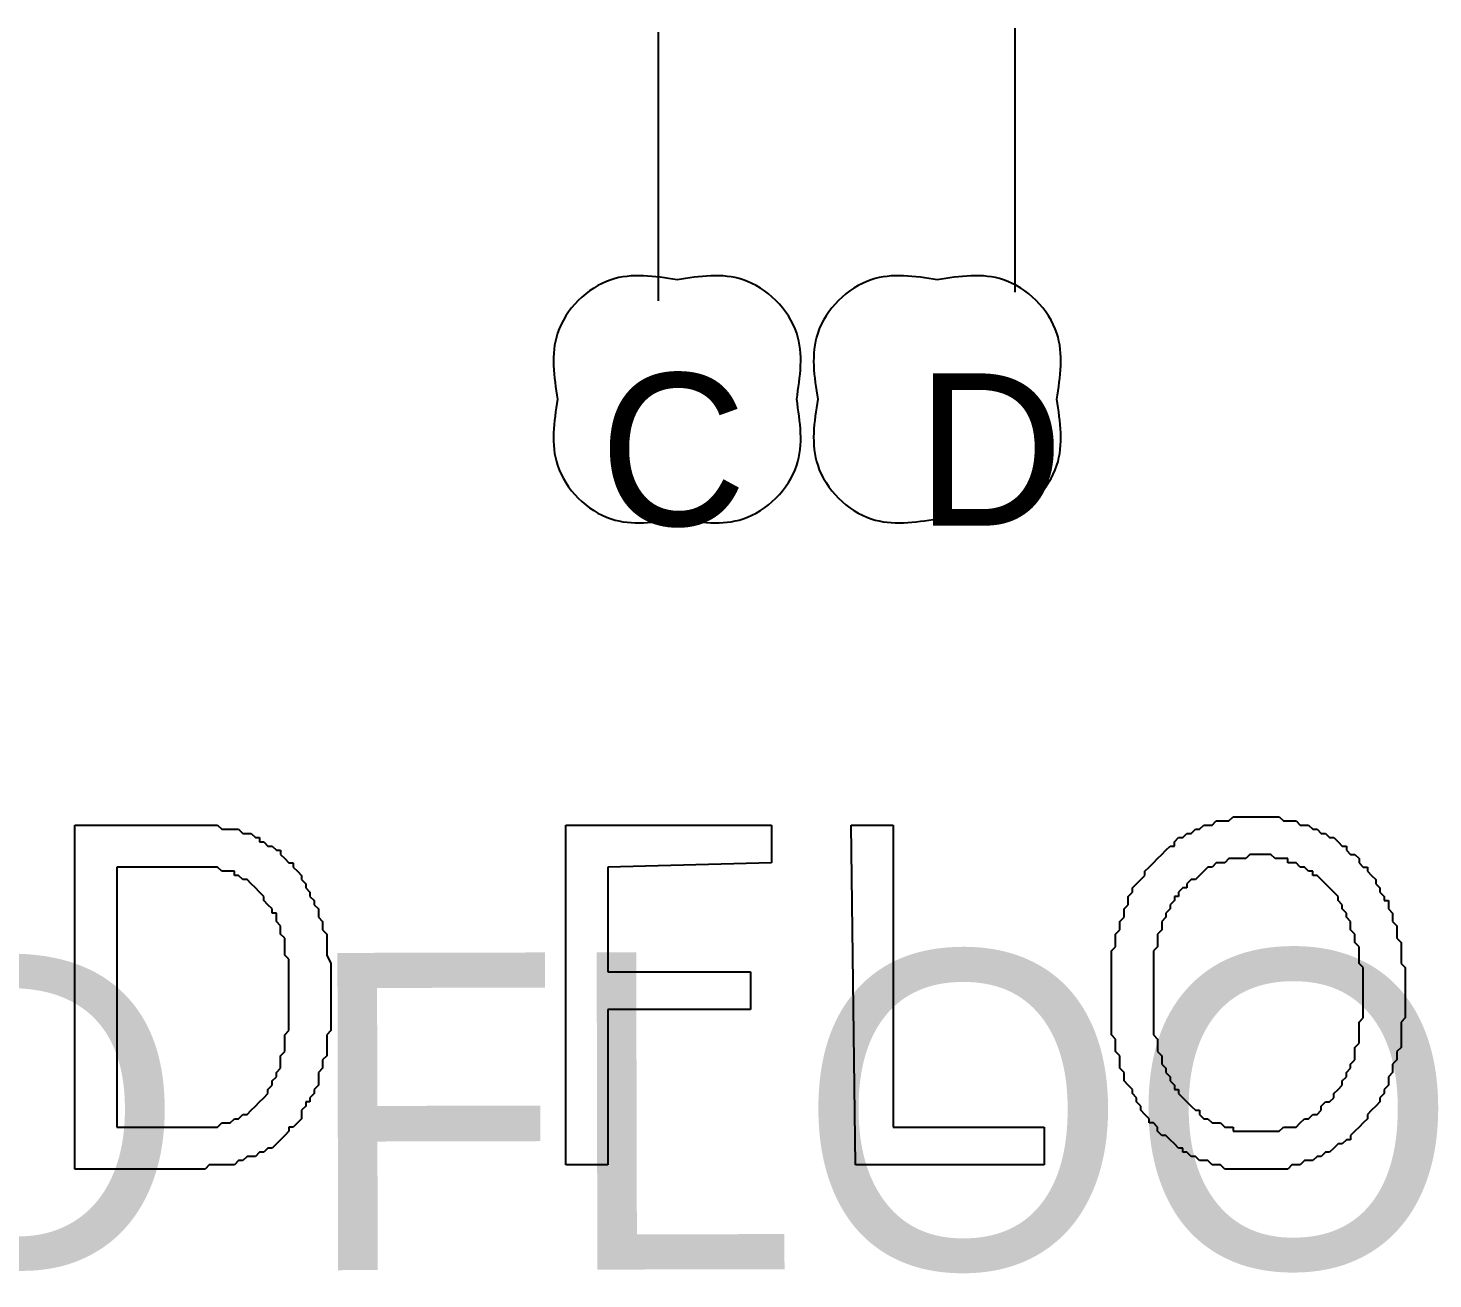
# Model space of a CAD drawing. Header units: millimetres. Extents: x 30 to 55791, y -4580 to 38782.
# Drawn here: x 9645 to 11615, y 6646 to 8401 of the extents above; entities that cross this region are included whole.
import ezdxf

# ---------------------------------------------------------------- set-up
doc = ezdxf.new("R2010")
doc.units = ezdxf.units.MM
doc.layers.add('A-ARCH-REF', color=8, linetype='CONTINUOUS')

msp = doc.modelspace()

# ---------------------------------------------------------------- linework, layer by layer
at = {"layer": 'A-ARCH-REF'}
for p, q in [((10529, 8395), (10529, 8018.4)), ((11029.2, 8400.9), (11029.2, 8030.2)), ((11329.3, 7288.7), (11335.2, 7294.6)), ((11335.2, 7294.6), (11341.1, 7294.6)), ((11341.1, 7294.6), (11347, 7294.6)), ((11347, 7294.6), (11352.8, 7294.6)), ((11352.8, 7294.6), (11358.7, 7294.6)), ((11358.7, 7294.6), (11364.6, 7294.6)), ((11364.6, 7294.6), (11370.5, 7294.6)), ((11370.5, 7294.6), (11376.4, 7294.6)), ((11376.4, 7294.6), (11382.3, 7294.6)), ((11382.3, 7294.6), (11388.1, 7294.6)), ((11388.1, 7294.6), (11394, 7294.6)), ((11394, 7294.6), (11399.9, 7294.6)), ((11399.9, 7294.6), (11405.8, 7288.7)), ((9711.1, 6800.3), (9711.1, 7282.8)), ((9711.1, 7282.8), (9864.1, 7282.8)), ((9864.1, 7282.8), (9870, 7282.8)), ((9870, 7282.8), (9875.9, 7282.8)), ((9875.9, 7282.8), (9881.8, 7282.8)), ((9881.8, 7282.8), (9887.6, 7282.8)), ((9887.6, 7282.8), (9899.4, 7282.8)), ((9899.4, 7282.8), (9905.3, 7282.8)), ((9905.3, 7282.8), (9911.2, 7282.8)), ((9911.2, 7282.8), (9917.1, 7277)), ((9917.1, 7277), (9922.9, 7277)), ((9922.9, 7277), (9928.8, 7277)), ((9928.8, 7277), (9934.7, 7277)), ((9934.7, 7277), (9940.6, 7277)), ((9940.6, 7277), (9946.5, 7271.1)), ((9946.5, 7271.1), (9952.4, 7271.1)), ((9952.4, 7271.1), (9958.3, 7271.1)), ((9958.3, 7271.1), (9964.1, 7265.2)), ((10399.6, 6806.2), (10399.6, 7282.8)), ((10399.6, 7282.8), (10687.9, 7282.8)), ((10687.9, 7282.8), (10687.9, 7229.9)), ((10805.6, 6806.2), (10799.7, 7282.8)), ((10799.7, 7282.8), (10858.6, 7282.8)), ((10858.6, 7282.8), (10858.6, 6859.2)), ((11264.6, 7265.2), (11270.5, 7271.1)), ((11270.5, 7271.1), (11276.3, 7271.1)), ((11276.3, 7271.1), (11282.2, 7277)), ((11282.2, 7277), (11288.1, 7277)), ((11288.1, 7277), (11294, 7282.8)), ((11294, 7282.8), (11299.9, 7282.8)), ((11299.9, 7282.8), (11305.8, 7282.8)), ((11305.8, 7282.8), (11311.6, 7288.7)), ((11311.6, 7288.7), (11317.5, 7288.7)), ((11317.5, 7288.7), (11323.4, 7288.7)), ((11323.4, 7288.7), (11329.3, 7288.7)), ((11405.8, 7288.7), (11411.7, 7288.7)), ((11411.7, 7288.7), (11417.6, 7288.7)), ((11417.6, 7288.7), (11423.5, 7288.7)), ((11423.5, 7288.7), (11429.3, 7282.8)), ((11429.3, 7282.8), (11435.2, 7282.8)), ((11435.2, 7282.8), (11441.1, 7282.8)), ((11441.1, 7282.8), (11447, 7277)), ((11447, 7277), (11452.9, 7277)), ((11452.9, 7277), (11458.8, 7271.1)), ((11458.8, 7271.1), (11464.6, 7271.1)), ((11464.6, 7271.1), (11470.5, 7265.2)), ((9964.1, 7265.2), (9970, 7265.2)), ((9970, 7265.2), (9970, 7259.3)), ((9970, 7259.3), (9975.9, 7259.3)), ((9975.9, 7259.3), (9981.8, 7253.4)), ((9981.8, 7253.4), (9987.7, 7253.4)), ((9987.7, 7253.4), (9993.6, 7247.5)), ((11241, 7247.5), (11246.9, 7253.4)), ((11246.9, 7253.4), (11252.8, 7253.4)), ((11252.8, 7259.3), (11258.7, 7265.2)), ((11252.8, 7253.4), (11252.8, 7259.3)), ((11258.7, 7265.2), (11264.6, 7265.2)), ((11470.5, 7265.2), (11476.4, 7265.2)), ((11476.4, 7265.2), (11482.3, 7259.3)), ((11482.3, 7259.3), (11488.2, 7253.4)), ((11488.2, 7253.4), (11494.1, 7253.4)), ((11494.1, 7253.4), (11494.1, 7247.5)), ((9993.6, 7247.5), (9999.4, 7247.5)), ((9999.4, 7247.5), (9999.4, 7241.7)), ((9999.4, 7241.7), (10005.3, 7235.8)), ((10005.3, 7235.8), (10011.2, 7229.9)), ((10011.2, 7229.9), (10017.1, 7229.9)), ((10017.1, 7229.9), (10017.1, 7224)), ((10687.9, 7229.9), (10458.4, 7224)), ((11217.5, 7224), (11223.4, 7229.9)), ((11223.4, 7229.9), (11229.3, 7235.8)), ((11229.3, 7235.8), (11235.2, 7241.7)), ((11235.2, 7241.7), (11241, 7247.5)), ((11311.6, 7229.9), (11305.8, 7224)), ((11317.5, 7229.9), (11311.6, 7229.9)), ((11323.4, 7229.9), (11317.5, 7229.9)), ((11329.3, 7235.8), (11323.4, 7229.9)), ((11335.2, 7235.8), (11329.3, 7235.8)), ((11341.1, 7235.8), (11335.2, 7235.8)), ((11347, 7235.8), (11341.1, 7235.8)), ((11352.8, 7235.8), (11347, 7235.8)), ((11358.7, 7241.7), (11352.8, 7235.8)), ((11364.6, 7241.7), (11358.7, 7241.7)), ((11370.5, 7241.7), (11364.6, 7241.7)), ((11382.3, 7241.7), (11370.5, 7241.7)), ((11388.1, 7241.7), (11382.3, 7241.7)), ((11394, 7235.8), (11388.1, 7241.7)), ((11399.9, 7235.8), (11394, 7235.8)), ((11405.8, 7235.8), (11399.9, 7235.8)), ((11411.7, 7235.8), (11405.8, 7235.8)), ((11411.7, 7229.9), (11411.7, 7235.8)), ((11417.6, 7229.9), (11411.7, 7229.9)), ((11423.5, 7229.9), (11417.6, 7229.9)), ((11429.3, 7224), (11423.5, 7229.9)), ((11494.1, 7247.5), (11499.9, 7241.7)), ((11499.9, 7241.7), (11505.8, 7241.7)), ((11505.8, 7241.7), (11511.7, 7235.8)), ((11511.7, 7235.8), (11511.7, 7229.9)), ((11511.7, 7229.9), (11517.6, 7224)), ((9858.2, 7224), (9770, 7224)), ((9770, 7224), (9770, 6859.2)), ((9864.1, 7224), (9858.2, 7224)), ((9870, 7224), (9864.1, 7224)), ((9881.8, 7224), (9870, 7224)), ((9887.6, 7224), (9881.8, 7224)), ((9893.5, 7224), (9887.6, 7224)), ((9899.4, 7224), (9893.5, 7224)), ((9905.3, 7224), (9899.4, 7224)), ((9911.2, 7224), (9905.3, 7224)), ((9917.1, 7218.1), (9911.2, 7224)), ((9922.9, 7218.1), (9917.1, 7218.1)), ((9928.8, 7218.1), (9922.9, 7218.1)), ((9934.7, 7218.1), (9928.8, 7218.1)), ((9934.7, 7212.2), (9934.7, 7218.1)), ((9940.6, 7212.2), (9934.7, 7212.2)), ((9946.5, 7206.3), (9940.6, 7212.2)), ((10017.1, 7224), (10023, 7218.1)), ((10023, 7218.1), (10028.9, 7212.2)), ((10028.9, 7212.2), (10028.9, 7206.3)), ((10458.4, 7224), (10458.4, 7076.9)), ((11205.7, 7206.3), (11211.6, 7212.2)), ((11211.6, 7218.1), (11217.5, 7224)), ((11211.6, 7212.2), (11211.6, 7218.1)), ((11288.1, 7212.2), (11282.2, 7206.3)), ((11294, 7218.1), (11288.1, 7212.2)), ((11299.9, 7224), (11294, 7218.1)), ((11305.8, 7224), (11299.9, 7224)), ((11435.2, 7224), (11429.3, 7224)), ((11441.1, 7218.1), (11435.2, 7224)), ((11447, 7218.1), (11441.1, 7218.1)), ((11447, 7212.2), (11447, 7218.1)), ((11452.9, 7212.2), (11447, 7212.2)), ((11458.8, 7206.3), (11452.9, 7212.2)), ((11517.6, 7224), (11523.5, 7224)), ((11523.5, 7224), (11523.5, 7218.1)), ((11523.5, 7218.1), (11529.4, 7212.2)), ((11529.4, 7212.2), (11535.3, 7206.3)), ((9952.4, 7206.3), (9946.5, 7206.3)), ((9958.3, 7200.5), (9952.4, 7206.3)), ((9964.1, 7194.6), (9958.3, 7200.5)), ((9970, 7188.7), (9964.1, 7194.6)), ((10028.9, 7206.3), (10034.7, 7200.5)), ((10034.7, 7200.5), (10034.7, 7194.6)), ((10034.7, 7194.6), (10040.6, 7188.7)), ((11194, 7194.6), (11199.8, 7200.5)), ((11194, 7188.7), (11194, 7194.6)), ((11199.8, 7200.5), (11205.7, 7206.3)), ((11264.6, 7194.6), (11258.7, 7188.7)), ((11270.5, 7194.6), (11264.6, 7194.6)), ((11276.3, 7206.3), (11270.5, 7200.5)), ((11270.5, 7200.5), (11270.5, 7194.6)), ((11282.2, 7206.3), (11276.3, 7206.3)), ((11464.6, 7200.5), (11458.8, 7206.3)), ((11470.5, 7194.6), (11464.6, 7200.5)), ((11476.4, 7188.7), (11470.5, 7194.6)), ((11535.3, 7206.3), (11535.3, 7200.5)), ((11535.3, 7200.5), (11541.1, 7194.6)), ((11541.1, 7194.6), (11541.1, 7188.7)), ((9975.9, 7182.8), (9970, 7188.7)), ((9975.9, 7176.9), (9975.9, 7182.8)), ((9981.8, 7171), (9975.9, 7176.9)), ((9987.7, 7165.2), (9981.8, 7171)), ((10040.6, 7188.7), (10040.6, 7182.8)), ((10040.6, 7182.8), (10046.5, 7176.9)), ((10046.5, 7176.9), (10046.5, 7171)), ((10046.5, 7171), (10052.4, 7165.2)), ((11182.2, 7165.2), (11188.1, 7171)), ((11188.1, 7182.8), (11194, 7188.7)), ((11188.1, 7176.9), (11188.1, 7182.8)), ((11188.1, 7171), (11188.1, 7176.9)), ((11252.8, 7176.9), (11246.9, 7171)), ((11246.9, 7171), (11246.9, 7165.2)), ((11258.7, 7182.8), (11252.8, 7182.8)), ((11252.8, 7182.8), (11252.8, 7176.9)), ((11258.7, 7188.7), (11258.7, 7182.8)), ((11482.3, 7182.8), (11476.4, 7188.7)), ((11482.3, 7176.9), (11482.3, 7182.8)), ((11488.2, 7171), (11482.3, 7176.9)), ((11488.2, 7165.2), (11488.2, 7171)), ((11541.1, 7188.7), (11547, 7182.8)), ((11547, 7182.8), (11547, 7176.9)), ((11547, 7176.9), (11552.9, 7176.9)), ((11552.9, 7176.9), (11552.9, 7171)), ((11552.9, 7171), (11552.9, 7165.2)), ((9987.7, 7159.3), (9987.7, 7165.2)), ((9993.6, 7159.3), (9987.7, 7159.3)), ((9993.6, 7153.4), (9993.6, 7159.3)), ((9993.6, 7147.5), (9993.6, 7153.4)), ((10052.4, 7165.2), (10052.4, 7159.3)), ((10052.4, 7159.3), (10052.4, 7153.4)), ((10052.4, 7153.4), (10058.3, 7147.5)), ((11176.3, 7147.5), (11182.2, 7153.4)), ((11182.2, 7159.3), (11182.2, 7165.2)), ((11182.2, 7153.4), (11182.2, 7159.3)), ((11241, 7153.4), (11235.2, 7147.5)), ((11246.9, 7165.2), (11241, 7159.3)), ((11241, 7159.3), (11241, 7153.4)), ((11494.1, 7159.3), (11488.2, 7165.2)), ((11494.1, 7153.4), (11494.1, 7159.3)), ((11499.9, 7147.5), (11494.1, 7153.4)), ((11552.9, 7165.2), (11558.8, 7159.3)), ((11558.8, 7159.3), (11558.8, 7153.4)), ((11558.8, 7153.4), (11558.8, 7147.5)), ((9999.4, 7141.6), (9993.6, 7147.5)), ((9999.4, 7135.7), (9999.4, 7141.6)), ((9999.4, 7129.8), (9999.4, 7135.7)), ((10058.3, 7147.5), (10058.3, 7141.6)), ((10058.3, 7141.6), (10058.3, 7135.7)), ((10058.3, 7135.7), (10064.2, 7129.8)), ((11170.4, 7129.8), (11176.3, 7135.7)), ((11176.3, 7141.6), (11176.3, 7147.5)), ((11176.3, 7135.7), (11176.3, 7141.6)), ((11235.2, 7135.7), (11229.3, 7129.8)), ((11235.2, 7147.5), (11235.2, 7141.6)), ((11235.2, 7141.6), (11235.2, 7135.7)), ((11499.9, 7141.6), (11499.9, 7147.5)), ((11499.9, 7135.7), (11499.9, 7141.6)), ((11505.8, 7129.8), (11499.9, 7135.7)), ((11558.8, 7147.5), (11564.7, 7141.6)), ((11564.7, 7141.6), (11564.7, 7135.7)), ((11564.7, 7135.7), (11564.7, 7124)), ((10005.3, 7124), (9999.4, 7129.8)), ((10005.3, 7118.1), (10005.3, 7124)), ((10005.3, 7112.2), (10005.3, 7118.1)), ((10005.3, 7106.3), (10005.3, 7112.2)), ((10064.2, 7129.8), (10064.2, 7124)), ((10064.2, 7124), (10064.2, 7118.1)), ((10064.2, 7118.1), (10064.2, 7112.2)), ((10064.2, 7112.2), (10064.2, 7106.3)), ((11164.5, 7106.3), (11170.4, 7112.2)), ((11170.4, 7124), (11170.4, 7129.8)), ((11170.4, 7118.1), (11170.4, 7124)), ((11170.4, 7112.2), (11170.4, 7118.1)), ((11229.3, 7112.2), (11223.4, 7106.3)), ((11229.3, 7129.8), (11229.3, 7124)), ((11229.3, 7124), (11229.3, 7118.1)), ((11229.3, 7118.1), (11229.3, 7112.2)), ((11505.8, 7124), (11505.8, 7129.8)), ((11505.8, 7118.1), (11505.8, 7124)), ((11511.7, 7112.2), (11505.8, 7118.1)), ((11511.7, 7106.3), (11511.7, 7112.2)), ((11564.7, 7124), (11570.6, 7118.1)), ((11570.6, 7118.1), (11570.6, 7112.2)), ((11570.6, 7112.2), (11570.6, 7106.3)), ((10005.3, 7100.4), (10005.3, 7106.3)), ((10011.2, 7094.5), (10005.3, 7100.4)), ((10011.2, 7082.8), (10011.2, 7094.5)), ((10064.2, 7106.3), (10064.2, 7100.4)), ((10064.2, 7100.4), (10070.1, 7088.7)), ((11164.5, 7094.5), (11164.5, 7106.3)), ((11164.5, 7088.7), (11164.5, 7094.5)), ((11223.4, 7106.3), (11223.4, 7094.5)), ((11223.4, 7094.5), (11223.4, 7088.7)), ((11511.7, 7100.4), (11511.7, 7106.3)), ((11511.7, 7094.5), (11511.7, 7100.4)), ((11511.7, 7088.7), (11511.7, 7094.5)), ((11570.6, 7106.3), (11570.6, 7100.4)), ((11570.6, 7100.4), (11570.6, 7094.5)), ((11570.6, 7094.5), (11570.6, 7088.7)), ((10011.2, 7076.9), (10011.2, 7082.8)), ((10011.2, 7071), (10011.2, 7076.9)), ((10070.1, 7088.7), (10070.1, 7082.8)), ((10070.1, 7082.8), (10070.1, 7076.9)), ((10070.1, 7076.9), (10070.1, 7071)), ((10458.4, 7076.9), (10658.5, 7076.9)), ((10658.5, 7076.9), (10658.5, 7023.9)), ((11164.5, 7082.8), (11164.5, 7088.7)), ((11164.5, 7076.9), (11164.5, 7082.8)), ((11164.5, 7071), (11164.5, 7076.9)), ((11223.4, 7088.7), (11223.4, 7082.8)), ((11223.4, 7082.8), (11223.4, 7076.9)), ((11223.4, 7076.9), (11223.4, 7065.1)), ((11517.6, 7082.8), (11511.7, 7088.7)), ((11517.6, 7076.9), (11517.6, 7082.8)), ((11517.6, 7065.1), (11517.6, 7076.9)), ((11570.6, 7088.7), (11576.4, 7082.8)), ((11576.4, 7082.8), (11576.4, 7076.9)), ((11576.4, 7076.9), (11576.4, 7065.1)), ((10011.2, 7059.2), (10011.2, 7071)), ((10011.2, 7053.4), (10011.2, 7059.2)), ((10011.2, 7047.5), (10011.2, 7053.4)), ((10070.1, 7071), (10070.1, 7065.1)), ((10070.1, 7065.1), (10070.1, 7053.4)), ((10070.1, 7053.4), (10070.1, 7047.5)), ((11164.5, 7059.2), (11164.5, 7071)), ((11164.5, 7053.4), (11164.5, 7059.2)), ((11164.5, 7047.5), (11164.5, 7053.4)), ((11223.4, 7065.1), (11223.4, 7059.2)), ((11223.4, 7059.2), (11223.4, 7053.4)), ((11223.4, 7053.4), (11223.4, 7041.6)), ((11517.6, 7059.2), (11517.6, 7065.1)), ((11517.6, 7053.4), (11517.6, 7059.2)), ((11517.6, 7047.5), (11517.6, 7053.4)), ((11576.4, 7065.1), (11576.4, 7059.2)), ((11576.4, 7059.2), (11576.4, 7053.4)), ((11576.4, 7053.4), (11576.4, 7047.5)), ((10011.2, 7035.7), (10011.2, 7047.5)), ((10011.2, 7029.8), (10011.2, 7035.7)), ((10070.1, 7047.5), (10070.1, 7035.7)), ((10070.1, 7035.7), (10070.1, 7029.8)), ((11164.5, 7041.6), (11164.5, 7047.5)), ((11164.5, 7035.7), (11164.5, 7041.6)), ((11164.5, 7029.8), (11164.5, 7035.7)), ((11223.4, 7041.6), (11223.4, 7035.7)), ((11223.4, 7035.7), (11223.4, 7029.8)), ((11517.6, 7041.6), (11517.6, 7047.5)), ((11517.6, 7035.7), (11517.6, 7041.6)), ((11517.6, 7023.9), (11517.6, 7035.7)), ((11576.4, 7047.5), (11576.4, 7035.7)), ((11576.4, 7035.7), (11576.4, 7029.8)), ((10011.2, 7023.9), (10011.2, 7029.8)), ((10011.2, 7018), (10011.2, 7023.9)), ((10011.2, 7006.3), (10011.2, 7018)), ((10070.1, 7029.8), (10070.1, 7023.9)), ((10070.1, 7023.9), (10070.1, 7018)), ((10070.1, 7018), (10070.1, 7012.2)), ((10658.5, 7023.9), (10458.4, 7023.9)), ((10458.4, 7023.9), (10458.4, 6806.2)), ((11164.5, 7018), (11164.5, 7029.8)), ((11164.5, 7012.2), (11164.5, 7018)), ((11223.4, 7029.8), (11223.4, 7023.9)), ((11223.4, 7023.9), (11223.4, 7018)), ((11223.4, 7018), (11223.4, 7006.3)), ((11517.6, 7018), (11517.6, 7023.9)), ((11517.6, 7012.2), (11517.6, 7018)), ((11576.4, 7029.8), (11576.4, 7023.9)), ((11576.4, 7023.9), (11576.4, 7018)), ((11576.4, 7018), (11576.4, 7012.2)), ((10005.3, 6988.6), (10011.2, 6994.5)), ((10011.2, 7000.4), (10011.2, 7006.3)), ((10011.2, 6994.5), (10011.2, 7000.4)), ((10070.1, 6994.5), (10064.2, 6988.6)), ((10070.1, 7012.2), (10070.1, 7000.4)), ((10070.1, 7000.4), (10070.1, 6994.5)), ((11164.5, 7006.3), (11164.5, 7012.2)), ((11164.5, 7000.4), (11164.5, 7006.3)), ((11164.5, 6994.5), (11164.5, 7000.4)), ((11164.5, 6988.6), (11164.5, 6994.5)), ((11223.4, 7006.3), (11223.4, 7000.4)), ((11223.4, 7000.4), (11223.4, 6994.5)), ((11223.4, 6994.5), (11223.4, 6988.6)), ((11511.7, 7006.3), (11517.6, 7012.2)), ((11511.7, 7000.4), (11511.7, 7006.3)), ((11511.7, 6988.6), (11511.7, 7000.4)), ((11576.4, 7012.2), (11570.6, 7006.3)), ((11570.6, 7006.3), (11570.6, 6994.5)), ((11570.6, 6994.5), (11570.6, 6988.6)), ((10005.3, 6982.7), (10005.3, 6988.6)), ((10005.3, 6976.9), (10005.3, 6982.7)), ((10005.3, 6971), (10005.3, 6976.9)), ((10064.2, 6988.6), (10064.2, 6982.7)), ((10064.2, 6982.7), (10064.2, 6976.9)), ((10064.2, 6976.9), (10064.2, 6971)), ((11170.4, 6982.7), (11164.5, 6988.6)), ((11170.4, 6976.9), (11170.4, 6982.7)), ((11170.4, 6971), (11170.4, 6976.9)), ((11223.4, 6988.6), (11229.3, 6982.7)), ((11229.3, 6982.7), (11229.3, 6976.9)), ((11229.3, 6976.9), (11229.3, 6971)), ((11505.8, 6971), (11511.7, 6976.9)), ((11511.7, 6982.7), (11511.7, 6988.6)), ((11511.7, 6976.9), (11511.7, 6982.7)), ((11570.6, 6988.6), (11570.6, 6982.7)), ((11570.6, 6982.7), (11570.6, 6976.9)), ((11570.6, 6976.9), (11570.6, 6971)), ((9999.4, 6959.2), (10005.3, 6965.1)), ((9999.4, 6953.3), (9999.4, 6959.2)), ((10005.3, 6965.1), (10005.3, 6971)), ((10064.2, 6959.2), (10058.3, 6953.3)), ((10064.2, 6971), (10064.2, 6965.1)), ((10064.2, 6965.1), (10064.2, 6959.2)), ((11170.4, 6965.1), (11170.4, 6971)), ((11176.3, 6959.2), (11170.4, 6965.1)), ((11176.3, 6947.4), (11176.3, 6959.2)), ((11229.3, 6971), (11229.3, 6965.1)), ((11229.3, 6965.1), (11235.2, 6959.2)), ((11235.2, 6959.2), (11235.2, 6953.3)), ((11505.8, 6965.1), (11505.8, 6971)), ((11505.8, 6959.2), (11505.8, 6965.1)), ((11505.8, 6953.3), (11505.8, 6959.2)), ((11570.6, 6971), (11564.7, 6965.1)), ((11564.7, 6965.1), (11564.7, 6959.2)), ((11564.7, 6959.2), (11564.7, 6953.3)), ((9993.6, 6935.7), (9999.4, 6941.6)), ((9993.6, 6929.8), (9993.6, 6935.7)), ((9999.4, 6947.4), (9999.4, 6953.3)), ((9999.4, 6941.6), (9999.4, 6947.4)), ((10058.3, 6941.6), (10052.4, 6935.7)), ((10052.4, 6935.7), (10052.4, 6929.8)), ((10058.3, 6953.3), (10058.3, 6947.4)), ((10058.3, 6947.4), (10058.3, 6941.6)), ((11176.3, 6941.6), (11176.3, 6947.4)), ((11182.2, 6935.7), (11176.3, 6941.6)), ((11182.2, 6929.8), (11182.2, 6935.7)), ((11235.2, 6953.3), (11235.2, 6947.4)), ((11235.2, 6947.4), (11241, 6941.6)), ((11241, 6941.6), (11241, 6935.7)), ((11241, 6935.7), (11246.9, 6929.8)), ((11494.1, 6935.7), (11499.9, 6941.6)), ((11494.1, 6929.8), (11494.1, 6935.7)), ((11499.9, 6947.4), (11505.8, 6953.3)), ((11499.9, 6941.6), (11499.9, 6947.4)), ((11558.8, 6935.7), (11552.9, 6929.8)), ((11564.7, 6953.3), (11558.8, 6947.4)), ((11558.8, 6947.4), (11558.8, 6941.6)), ((11558.8, 6941.6), (11558.8, 6935.7)), ((9981.8, 6912.1), (9987.7, 6918)), ((9987.7, 6923.9), (9993.6, 6929.8)), ((9987.7, 6918), (9987.7, 6923.9)), ((10052.4, 6918), (10046.5, 6912.1)), ((10052.4, 6929.8), (10052.4, 6918)), ((11182.2, 6923.9), (11182.2, 6929.8)), ((11188.1, 6918), (11182.2, 6923.9)), ((11194, 6912.1), (11188.1, 6918)), ((11246.9, 6929.8), (11246.9, 6923.9)), ((11246.9, 6923.9), (11252.8, 6918)), ((11252.8, 6918), (11252.8, 6912.1)), ((11482.3, 6912.1), (11488.2, 6918)), ((11488.2, 6923.9), (11494.1, 6929.8)), ((11488.2, 6918), (11488.2, 6923.9)), ((11552.9, 6918), (11547, 6912.1)), ((11552.9, 6929.8), (11552.9, 6923.9)), ((11552.9, 6923.9), (11552.9, 6918)), ((9970, 6894.5), (9975.9, 6900.4)), ((9975.9, 6900.4), (9981.8, 6906.2)), ((9981.8, 6906.2), (9981.8, 6912.1)), ((10046.5, 6906.2), (10040.6, 6900.4)), ((10040.6, 6900.4), (10040.6, 6894.5)), ((10046.5, 6912.1), (10046.5, 6906.2)), ((11194, 6906.2), (11194, 6912.1)), ((11199.8, 6900.4), (11194, 6906.2)), ((11199.8, 6894.5), (11199.8, 6900.4)), ((11252.8, 6912.1), (11258.7, 6912.1)), ((11258.7, 6912.1), (11258.7, 6906.2)), ((11258.7, 6906.2), (11264.6, 6900.4)), ((11264.6, 6900.4), (11270.5, 6894.5)), ((11470.5, 6894.5), (11476.4, 6900.4)), ((11476.4, 6906.2), (11482.3, 6912.1)), ((11476.4, 6900.4), (11476.4, 6906.2)), ((11547, 6906.2), (11541.1, 6900.4)), ((11541.1, 6900.4), (11541.1, 6894.5)), ((11547, 6912.1), (11547, 6906.2)), ((9940.6, 6870.9), (9946.5, 6876.8)), ((9946.5, 6876.8), (9952.4, 6876.8)), ((9952.4, 6876.8), (9958.3, 6882.7)), ((9958.3, 6882.7), (9964.1, 6888.6)), ((9964.1, 6888.6), (9970, 6894.5)), ((10034.7, 6888.6), (10028.9, 6882.7)), ((10028.9, 6882.7), (10028.9, 6876.8)), ((10028.9, 6876.8), (10028.9, 6870.9)), ((10040.6, 6894.5), (10034.7, 6894.5)), ((10034.7, 6894.5), (10034.7, 6888.6)), ((11205.7, 6888.6), (11199.8, 6894.5)), ((11205.7, 6882.7), (11205.7, 6888.6)), ((11211.6, 6876.8), (11205.7, 6882.7)), ((11217.5, 6870.9), (11211.6, 6876.8)), ((11270.5, 6894.5), (11276.3, 6888.6)), ((11276.3, 6888.6), (11282.2, 6882.7)), ((11282.2, 6882.7), (11288.1, 6882.7)), ((11288.1, 6882.7), (11288.1, 6876.8)), ((11288.1, 6876.8), (11294, 6870.9)), ((11441.1, 6870.9), (11447, 6876.8)), ((11447, 6876.8), (11452.9, 6876.8)), ((11452.9, 6876.8), (11458.8, 6882.7)), ((11458.8, 6888.6), (11464.6, 6894.5)), ((11458.8, 6882.7), (11458.8, 6888.6)), ((11464.6, 6894.5), (11470.5, 6894.5)), ((11529.4, 6882.7), (11523.5, 6876.8)), ((11523.5, 6876.8), (11523.5, 6870.9)), ((11535.3, 6888.6), (11529.4, 6882.7)), ((11541.1, 6894.5), (11535.3, 6888.6)), ((9770, 6859.2), (9864.1, 6859.2)), ((9864.1, 6859.2), (9870, 6859.2)), ((9870, 6859.2), (9875.9, 6859.2)), ((9875.9, 6859.2), (9881.8, 6859.2)), ((9881.8, 6859.2), (9893.5, 6859.2)), ((9893.5, 6859.2), (9899.4, 6859.2)), ((9899.4, 6859.2), (9905.3, 6859.2)), ((9905.3, 6859.2), (9911.2, 6859.2)), ((9911.2, 6859.2), (9917.1, 6865.1)), ((9917.1, 6865.1), (9922.9, 6865.1)), ((9922.9, 6865.1), (9928.8, 6865.1)), ((9928.8, 6865.1), (9934.7, 6870.9)), ((9934.7, 6870.9), (9940.6, 6870.9)), ((10017.1, 6859.2), (10011.2, 6859.2)), ((10011.2, 6859.2), (10011.2, 6853.3)), ((10023, 6865.1), (10017.1, 6859.2)), ((10028.9, 6870.9), (10023, 6865.1)), ((10858.6, 6859.2), (11070.4, 6859.2)), ((11070.4, 6859.2), (11070.4, 6806.2)), ((11217.5, 6865.1), (11217.5, 6870.9)), ((11223.4, 6865.1), (11217.5, 6865.1)), ((11229.3, 6859.2), (11223.4, 6865.1)), ((11229.3, 6853.3), (11229.3, 6859.2)), ((11294, 6870.9), (11299.9, 6870.9)), ((11299.9, 6870.9), (11305.8, 6865.1)), ((11305.8, 6865.1), (11311.6, 6865.1)), ((11311.6, 6865.1), (11317.5, 6865.1)), ((11317.5, 6865.1), (11323.4, 6859.2)), ((11323.4, 6859.2), (11329.3, 6859.2)), ((11329.3, 6859.2), (11335.2, 6859.2)), ((11335.2, 6859.2), (11335.2, 6853.3)), ((11399.9, 6853.3), (11405.8, 6859.2)), ((11405.8, 6859.2), (11411.7, 6859.2)), ((11411.7, 6859.2), (11417.6, 6859.2)), ((11417.6, 6859.2), (11423.5, 6859.2)), ((11423.5, 6859.2), (11429.3, 6865.1)), ((11429.3, 6865.1), (11435.2, 6870.9)), ((11435.2, 6870.9), (11441.1, 6870.9)), ((11511.7, 6859.2), (11505.8, 6853.3)), ((11517.6, 6865.1), (11511.7, 6859.2)), ((11523.5, 6870.9), (11517.6, 6865.1)), ((9999.4, 6841.5), (9993.6, 6835.6)), ((10005.3, 6847.4), (9999.4, 6841.5)), ((10011.2, 6853.3), (10005.3, 6847.4)), ((11235.2, 6847.4), (11229.3, 6853.3)), ((11241, 6847.4), (11235.2, 6847.4)), ((11246.9, 6841.5), (11241, 6847.4)), ((11252.8, 6835.6), (11246.9, 6841.5)), ((11335.2, 6853.3), (11341.1, 6853.3)), ((11341.1, 6853.3), (11347, 6853.3)), ((11347, 6853.3), (11352.8, 6853.3)), ((11352.8, 6853.3), (11364.6, 6853.3)), ((11364.6, 6853.3), (11370.5, 6853.3)), ((11370.5, 6853.3), (11376.4, 6853.3)), ((11376.4, 6853.3), (11382.3, 6853.3)), ((11382.3, 6853.3), (11388.1, 6853.3)), ((11388.1, 6853.3), (11394, 6853.3)), ((11394, 6853.3), (11399.9, 6853.3)), ((11494.1, 6841.5), (11488.2, 6835.6)), ((11499.9, 6841.5), (11494.1, 6841.5)), ((11505.8, 6853.3), (11499.9, 6847.4)), ((11499.9, 6847.4), (11499.9, 6841.5)), ((9952.4, 6818), (9946.5, 6812.1)), ((9958.3, 6818), (9952.4, 6818)), ((9964.1, 6818), (9958.3, 6818)), ((9970, 6823.9), (9964.1, 6818)), ((9975.9, 6823.9), (9970, 6823.9)), ((9981.8, 6829.7), (9975.9, 6823.9)), ((9987.7, 6829.7), (9981.8, 6829.7)), ((9993.6, 6835.6), (9987.7, 6829.7)), ((11258.7, 6829.7), (11252.8, 6835.6)), ((11264.6, 6829.7), (11258.7, 6829.7)), ((11264.6, 6823.9), (11264.6, 6829.7)), ((11270.5, 6823.9), (11264.6, 6823.9)), ((11276.3, 6818), (11270.5, 6823.9)), ((11282.2, 6818), (11276.3, 6818)), ((11288.1, 6812.1), (11282.2, 6818)), ((11452.9, 6818), (11447, 6812.1)), ((11458.8, 6818), (11452.9, 6818)), ((11464.6, 6823.9), (11458.8, 6818)), ((11470.5, 6823.9), (11464.6, 6823.9)), ((11476.4, 6829.7), (11470.5, 6823.9)), ((11482.3, 6835.6), (11476.4, 6829.7)), ((11488.2, 6835.6), (11482.3, 6835.6)), ((9870, 6800.3), (9711.1, 6800.3)), ((9875.9, 6800.3), (9870, 6800.3)), ((9881.8, 6800.3), (9875.9, 6800.3)), ((9887.6, 6800.3), (9881.8, 6800.3)), ((9893.5, 6800.3), (9887.6, 6800.3)), ((9899.4, 6806.2), (9893.5, 6800.3)), ((9905.3, 6806.2), (9899.4, 6806.2)), ((9911.2, 6806.2), (9905.3, 6806.2)), ((9917.1, 6806.2), (9911.2, 6806.2)), ((9922.9, 6806.2), (9917.1, 6806.2)), ((9928.8, 6806.2), (9922.9, 6806.2)), ((9934.7, 6806.2), (9928.8, 6806.2)), ((9940.6, 6812.1), (9934.7, 6806.2)), ((9946.5, 6812.1), (9940.6, 6812.1)), ((10458.4, 6806.2), (10399.6, 6806.2)), ((11070.4, 6806.2), (10805.6, 6806.2)), ((11294, 6812.1), (11288.1, 6812.1)), ((11299.9, 6812.1), (11294, 6812.1)), ((11305.8, 6806.2), (11299.9, 6812.1)), ((11311.6, 6806.2), (11305.8, 6806.2)), ((11317.5, 6806.2), (11311.6, 6806.2)), ((11323.4, 6800.3), (11317.5, 6806.2)), ((11329.3, 6800.3), (11323.4, 6800.3)), ((11335.2, 6800.3), (11329.3, 6800.3)), ((11341.1, 6800.3), (11335.2, 6800.3)), ((11347, 6800.3), (11341.1, 6800.3)), ((11352.8, 6800.3), (11347, 6800.3)), ((11358.7, 6800.3), (11352.8, 6800.3)), ((11364.6, 6800.3), (11358.7, 6800.3)), ((11370.5, 6800.3), (11364.6, 6800.3)), ((11376.4, 6800.3), (11370.5, 6800.3)), ((11382.3, 6800.3), (11376.4, 6800.3)), ((11388.1, 6800.3), (11382.3, 6800.3)), ((11394, 6800.3), (11388.1, 6800.3)), ((11399.9, 6800.3), (11394, 6800.3)), ((11405.8, 6800.3), (11399.9, 6800.3)), ((11411.7, 6800.3), (11405.8, 6800.3)), ((11417.6, 6806.2), (11411.7, 6800.3)), ((11423.5, 6806.2), (11417.6, 6806.2)), ((11429.3, 6806.2), (11423.5, 6806.2)), ((11435.2, 6812.1), (11429.3, 6806.2)), ((11441.1, 6812.1), (11435.2, 6812.1)), ((11447, 6812.1), (11441.1, 6812.1))]:
    msp.add_line(p, q, dxfattribs=at)
for points in [[(10555.5, 8047.8), (10462.9, 8047.8), (10387.8, 7972.7), (10387.8, 7880.1)], [(10723.2, 7880.1), (10723.2, 7972.7), (10648.1, 8047.8), (10555.5, 8047.8)], [(10920.3, 8047.8), (10827.7, 8047.8), (10752.6, 7972.7), (10752.6, 7880.1)], [(11088, 7880.1), (11088, 7972.7), (11013, 8047.8), (10920.3, 8047.8)], [(10387.8, 7880.1), (10387.8, 7787.5), (10462.9, 7712.4), (10555.5, 7712.4)], [(10555.5, 7712.4), (10648.1, 7712.4), (10723.2, 7787.5), (10723.2, 7880.1)], [(10752.6, 7880.1), (10752.6, 7787.5), (10827.7, 7712.4), (10920.3, 7712.4)], [(10920.3, 7712.4), (11013, 7712.4), (11088, 7787.5), (11088, 7880.1)]]:
    msp.add_spline(points, degree=3, dxfattribs=at)

# ---------------------------------------------------------------- texts
msp.add_text('C   D', height=213.63, dxfattribs=at).set_placement((10446.7, 7702.9))
msp.add_text('GROUND FLOOR', height=445.067, rotation=0.1266, dxfattribs=at).set_placement((7220.9, 6652.1))

doc.saveas('drawing.dxf')
